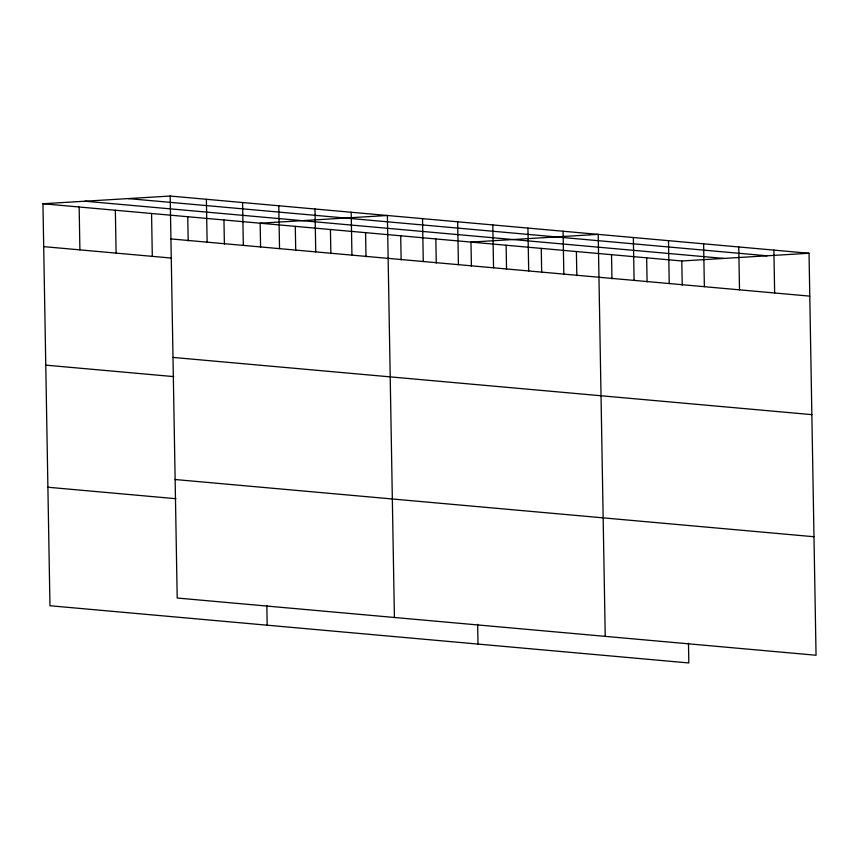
<?xml version="1.0" encoding="UTF-8"?>
<svg xmlns="http://www.w3.org/2000/svg" width="859" height="859" viewBox="0 0 859 859"><rect width="100%" height="100%" fill="white"/><g stroke="black" fill="none" stroke-linecap="round" stroke-linejoin="round"><path stroke-width="1.29" d="M688.478 643.208L688.821 662.955L49.962 605.745L42.95 203.755L170.179 196.045L809.038 253.255L816.05 655.245L177.201 598.025L170.179 196.045M42.95 203.755L681.799 260.975L809.038 253.255M128.195 198.59L767.044 255.799M84.934 201.21L723.793 258.419M170.93 238.92L809.779 296.13M43.702 246.63L171.693 258.097M173.003 357.419L811.852 414.639M45.763 365.139L173.765 376.607M175.129 479.526L813.978 536.735M47.9 487.236L175.902 498.703M773.895 250.109L774.646 292.983M738.761 246.963L739.513 289.837M703.618 243.816L704.369 286.691M681.799 260.975L682.229 285.091M668.485 240.67L669.236 283.545M646.666 257.818L647.085 281.945M633.351 237.513L634.092 280.388M611.533 254.672L611.952 278.799M605.23 636.358L598.208 234.367L470.979 242.088L471.398 266.204M576.389 251.526L576.819 275.642M563.074 231.221L563.826 274.096M541.256 248.38L541.675 272.496M527.941 228.075L528.682 270.95M506.123 245.234L506.542 269.35M492.798 224.929L493.549 267.804M477.658 624.332L478.001 644.078M457.664 221.783L458.416 264.658M435.846 238.942L436.265 263.058M422.531 218.637L423.272 261.512M400.713 235.796L401.132 259.912M394.41 617.481L387.388 215.491L260.159 223.211L260.578 247.328M365.569 232.649L365.988 256.766M351.191 212.248L351.932 255.123M330.436 229.503L330.855 253.62M314.985 209.005L315.736 251.88M295.292 226.357L295.721 250.474M278.788 205.763L279.529 248.638M266.827 605.445L267.181 625.202M242.582 202.52L243.333 245.395M223.963 219.968L224.382 244.085M206.385 199.288L207.126 242.163M187.756 216.726L188.175 240.842M151.56 213.483L152.301 256.358M115.353 210.24L116.105 253.115M79.157 206.998L79.898 249.872"/></g></svg>
